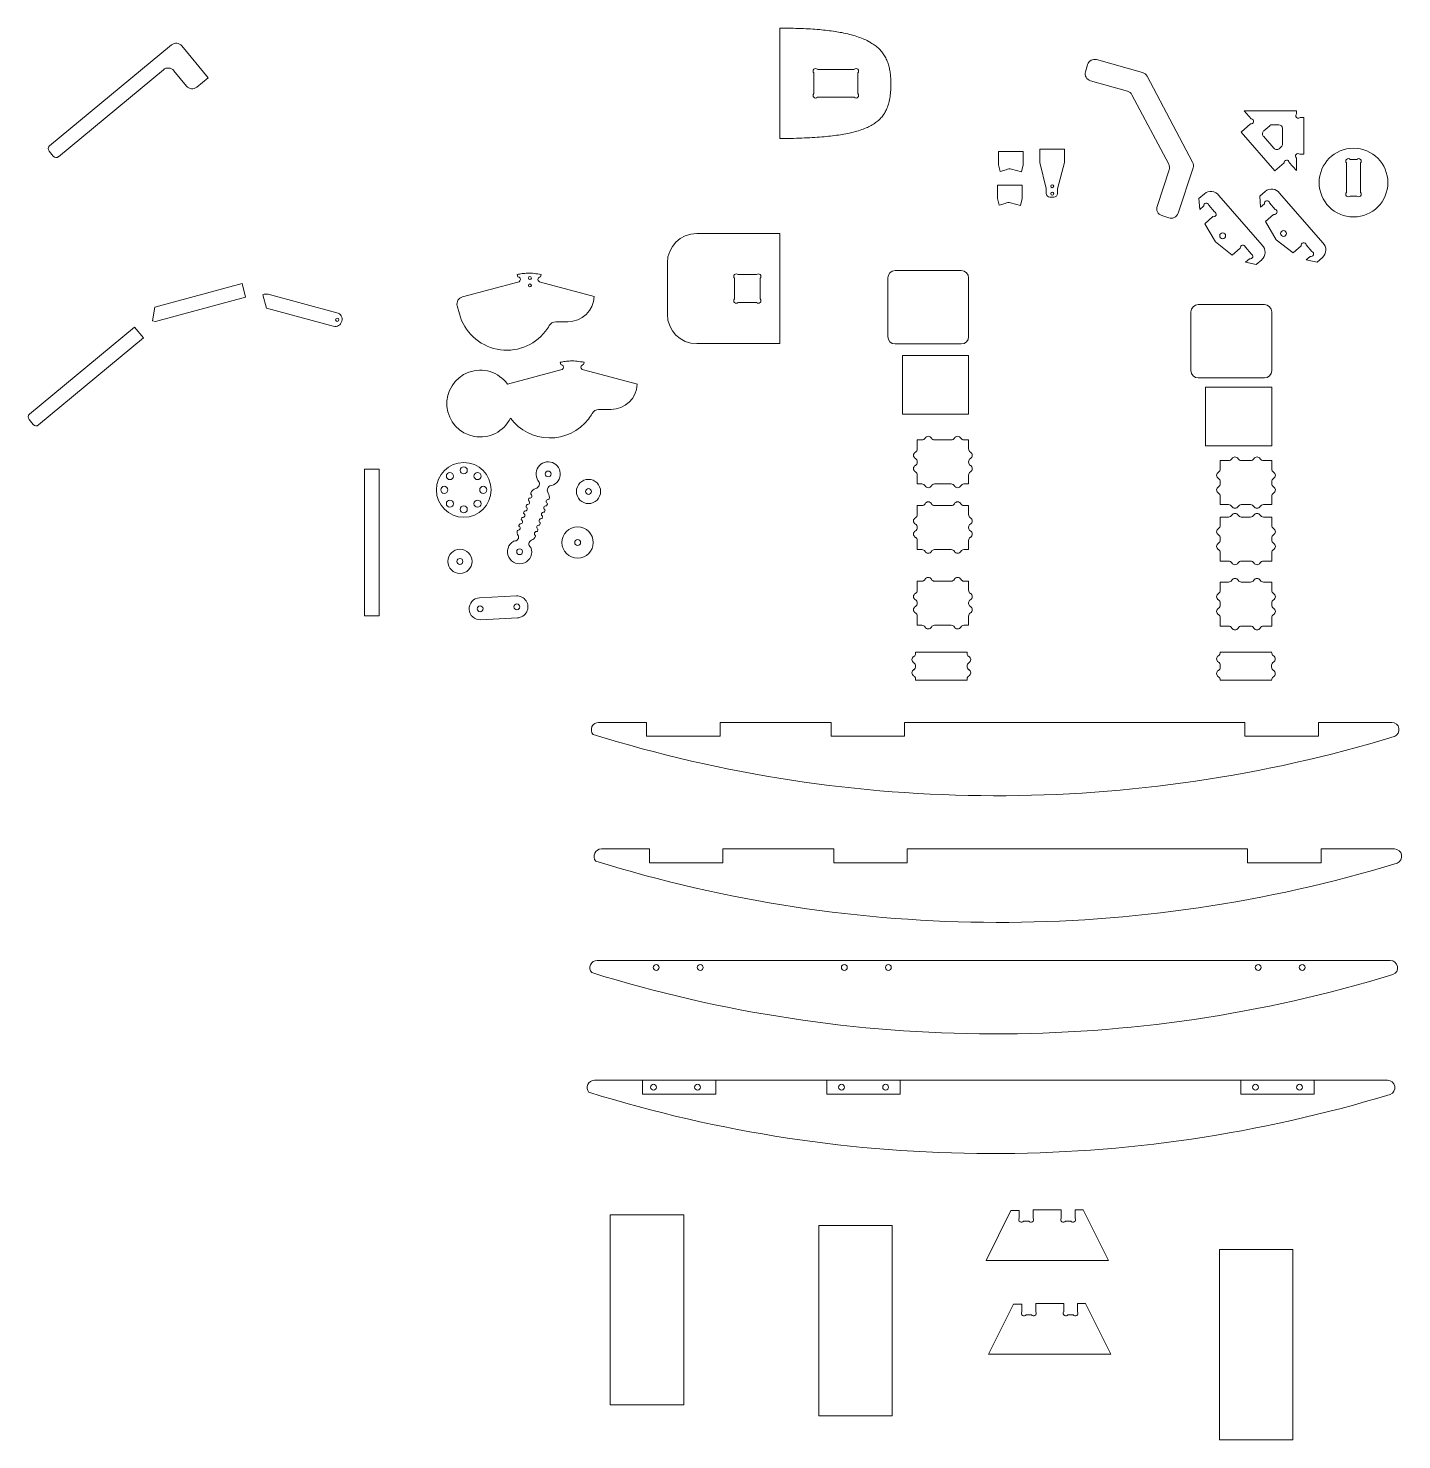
# Paper-space layout 'dxf' of a CAD drawing. Header units: millimetres. Extents: x -1714 to 2003, y -852 to 1070.
# Drawn here: x -1714 to 156, y -852 to 1070 of the extents above; entities that cross this region are included whole.
import ezdxf

# ---------------------------------------------------------------- set-up
doc = ezdxf.new("R2010")
doc.units = ezdxf.units.MM

psp = doc.layouts.new('dxf')

# ---------------------------------------------------------------- linework, layer by layer
at = {"color": 7, "linetype": 'Continuous', "lineweight": 15}
for p, q in [((-690.8, 1069.7), (-690.8, 919.7)), ((-690.8, 1069.7), (-675.8, 1069.7)), ((-1519.2, 1047), (-1685.3, 909.4)), ((-1469.2, 1002.4), (-1505.1, 1045.7)), ((-271.7, 1020.1), (-274.4, 1010.5)), ((-196.8, 1009.3), (-259.3, 1027)), ((-1673.2, 894.8), (-1530.2, 1013.3)), ((-1516.1, 1011.9), (-1498.7, 990.9)), ((-1484.6, 989.6), (-1469.2, 1002.4)), ((-644.4, 1008.8), (-644.4, 980.7)), ((-589.4, 1013.7), (-639.5, 1013.7)), ((-584.4, 980.7), (-584.4, 1008.8)), ((-128.7, 887.3), (-190.7, 1004.4)), ((-539.4, 994.7), (-539.4, 992.5)), ((-267.5, 998.2), (-217.3, 983.9)), ((-639.5, 975.7), (-589.4, 975.7)), ((-211.2, 979), (-161.2, 884.6)), ((-58.2, 957.3), (-48.7, 946.3)), ((12.7, 957.3), (-58.2, 957.3)), ((12.7, 953), (12.7, 957.3)), ((22.7, 948.2), (17.8, 948.2)), ((22.7, 898.2), (22.7, 948.2)), ((-49.8, 939.4), (-62.4, 928.4)), ((-62.4, 928.4), (-16.5, 875.6)), ((-32.3, 922.8), (-17.9, 906.2)), ((-23.6, 937), (-31.8, 929.8)), ((-11.3, 938.3), (-20.3, 938.3)), ((-6.3, 911.9), (-6.3, 933.3)), ((-690.8, 919.7), (-675.8, 919.7)), ((-336.6, 904.9), (-336.6, 886.9)), ((-303.1, 904.9), (-336.6, 904.9)), ((-303.1, 886.9), (-303.1, 904.9)), ((-10.8, 905.7), (-8, 908.2)), ((-1686, 902.4), (-1680.3, 895.5)), ((-392.8, 901.8), (-392.8, 883.7)), ((-359.3, 901.8), (-392.8, 901.8)), ((-359.3, 883.7), (-359.3, 901.8)), ((-336.6, 886.9), (-327.9, 851.3)), ((-312.7, 851.1), (-303.1, 886.9)), ((-16.5, 875.6), (-4.1, 886.4)), ((2.9, 887.1), (12.7, 875.8)), ((12.7, 875.8), (12.7, 893)), ((17.3, 898.2), (22.7, 898.2)), ((81, 886.3), (81, 846.2)), ((95, 891.2), (85.9, 891.2)), ((100, 846.2), (100, 886.3)), ((-392.8, 883.7), (-390.6, 874.8)), ((-390.6, 874.8), (-382.4, 877)), ((-375.3, 877.7), (-361.8, 874.1)), ((-361.8, 874.1), (-359.3, 883.7)), ((-160.5, 876.8), (-177, 827.2)), ((-148.5, 817.8), (-128, 879.5)), ((-394.1, 856), (-394.1, 838)), ((-360.6, 856), (-394.1, 856)), ((-360.6, 838), (-360.6, 856)), ((-327.9, 851.3), (-327.9, 844.7)), ((-312.7, 844.7), (-312.7, 851.1)), ((-37.2, 840.9), (-29.8, 847.4)), ((-394.1, 838), (-391.9, 829)), ((-391.9, 829), (-383.7, 831.2)), ((-376.6, 832), (-363.1, 828.4)), ((-363.1, 828.4), (-360.6, 838)), ((-322.9, 839.7), (-317.7, 839.7)), ((-120, 837.8), (-112.6, 844.3)), ((-118.9, 822.9), (-120, 837.8)), ((-113.6, 827.6), (-118.9, 822.9)), ((-98.8, 819.9), (-106.7, 828.9)), ((-92.9, 842.1), (-34, 774.3)), ((-36.1, 826), (-37.2, 840.9)), ((-30.7, 830.6), (-36.1, 826)), ((-16, 823), (-23.9, 831.9)), ((-10.1, 845.1), (48.8, 777.4)), ((85.9, 841.2), (95, 841.2)), ((-170.6, 814.6), (-161.1, 811.4)), ((-112.1, 803.6), (-101.1, 813.2)), ((-29.3, 806.7), (-18.3, 816.3)), ((-690.8, 790.2), (-803.9, 790.2)), ((-690.8, 640.2), (-690.8, 790.2)), ((-97.4, 778.7), (-112.1, 803.6)), ((-14.6, 781.7), (-29.3, 806.7)), ((-74.7, 760.6), (-97.4, 778.7)), ((-63.7, 770.2), (-74.7, 760.6)), ((-49, 762.5), (-56.8, 771.5)), ((8.1, 763.7), (-14.6, 781.7)), ((19.2, 773.3), (8.1, 763.7)), ((33.9, 765.6), (26, 774.6)), ((-843.9, 680.2), (-843.9, 750.2)), ((-56.6, 751.2), (-51.2, 755.9)), ((-41.9, 748.1), (-56.6, 751.2)), ((-34.5, 754.5), (-41.9, 748.1)), ((26.2, 754.3), (31.6, 759)), ((40.9, 751.2), (26.2, 754.3)), ((48.4, 757.6), (40.9, 751.2)), ((-1048.4, 734.3), (-1047.5, 731.1)), ((-1016.7, 731.1), (-1015.9, 734.3)), ((-722.4, 734.2), (-747.5, 734.2)), ((-533.7, 739.8), (-443.7, 739.8)), ((-1542, 690), (-1423.1, 721.9)), ((-1423.1, 721.9), (-1418.2, 703.5)), ((-1047.6, 724.1), (-1122.9, 703.9)), ((-943.4, 704.5), (-1016.7, 724.1)), ((-752.5, 729.3), (-752.5, 701.2)), ((-717.5, 701.2), (-717.5, 729.3)), ((-543.7, 729.8), (-543.7, 649.8)), ((-433.7, 729.8), (-433.7, 649.8)), ((-1418.2, 703.5), (-1541.1, 670.6)), ((-1394.6, 706.8), (-1389.7, 688.4)), ((-1293.9, 682.4), (-1387.5, 707.5)), ((-747.5, 696.2), (-722.4, 696.2)), ((-120.9, 693.5), (-30.9, 693.5)), ((-1545.2, 671.3), (-1542, 690)), ((-1389.7, 688.4), (-1298.8, 664.1)), ((-1130, 691.7), (-1127.1, 680.8)), ((-130.9, 683.5), (-130.9, 603.5)), ((-20.9, 683.5), (-20.9, 603.5)), ((-1569.4, 662.6), (-1712.5, 544.1)), ((-1557.3, 648), (-1569.4, 662.6)), ((-1541.1, 670.6), (-1545.2, 671.3)), ((-996, 670), (-979.5, 670)), ((-1700.4, 529.5), (-1557.3, 648)), ((-690.8, 640.2), (-803.9, 640.2)), ((-533.7, 639.8), (-443.7, 639.8)), ((-523.7, 624.2), (-523.7, 544.2)), ((-433.7, 624.2), (-523.7, 624.2)), ((-433.7, 544.2), (-433.7, 624.2)), ((-989.1, 604.6), (-1061.7, 585.2)), ((-989.8, 614.8), (-989, 611.6)), ((-958.2, 611.6), (-957.3, 614.8)), ((-884.8, 585), (-958.1, 604.6)), ((-120.9, 593.5), (-30.9, 593.5)), ((-20.9, 581.1), (-110.9, 581.1)), ((-110.9, 581.1), (-110.9, 501.1)), ((-20.9, 501.1), (-20.9, 581.1)), ((-937.5, 550.5), (-920.9, 550.5)), ((-523.7, 544.2), (-433.7, 544.2)), ((-1713.1, 537.1), (-1707.4, 530.2)), ((-503.7, 509.1), (-503.7, 496.8)), ((-497.3, 509.1), (-503.7, 509.1)), ((-457.3, 509.1), (-480, 509.1)), ((-433.7, 509.1), (-440, 509.1)), ((-433.7, 496.8), (-433.7, 509.1)), ((-110.9, 501.1), (-20.9, 501.1)), ((-79.6, 481), (-90.9, 481)), ((-90.9, 481), (-90.9, 469.7)), ((-49.6, 481), (-62.3, 481)), ((-20.9, 481), (-32.3, 481)), ((-20.9, 469.7), (-20.9, 481)), ((-1256.4, 469.4), (-1256.4, 269.4)), ((-1256.4, 469.4), (-1236.4, 469.4)), ((-1236.4, 269.4), (-1236.4, 469.4)), ((-503.7, 479.4), (-503.7, 478.8)), ((-503.7, 461.4), (-503.7, 449.1)), ((-433.7, 478.8), (-433.7, 479.4)), ((-433.7, 449.1), (-433.7, 461.4)), ((-503.7, 449.1), (-497.3, 449.1)), ((-480, 449.1), (-457.3, 449.1)), ((-440, 449.1), (-433.7, 449.1)), ((-90.9, 452.3), (-90.9, 449.7)), ((-20.9, 449.7), (-20.9, 452.3)), ((-1032.6, 429.2), (-1033.2, 427.6)), ((-1029.8, 436.7), (-1029.9, 436.3)), ((-90.9, 432.3), (-90.9, 421)), ((-20.9, 421), (-20.9, 432.3)), ((-1039, 411.6), (-1039.6, 410)), ((-1035.8, 420.4), (-1036.4, 418.8)), ((-1014.3, 402.5), (-1013.8, 404.2)), ((-1011.1, 411.3), (-1010.5, 412.9)), ((-1007.9, 420.1), (-1007.3, 421.7)), ((-503.7, 419.8), (-503.7, 407.5)), ((-497.3, 419.8), (-503.7, 419.8)), ((-457.3, 419.8), (-480, 419.8)), ((-433.7, 419.8), (-440, 419.8)), ((-433.7, 407.5), (-433.7, 419.8)), ((-90.9, 421), (-79.6, 421)), ((-79.6, 404.1), (-90.9, 404.1)), ((-90.9, 404.1), (-90.9, 392.8)), ((-62.3, 421), (-49.6, 421)), ((-49.6, 404.1), (-62.3, 404.1)), ((-32.3, 421), (-20.9, 421)), ((-20.9, 404.1), (-32.3, 404.1)), ((-20.9, 392.8), (-20.9, 404.1)), ((-1045.4, 394.1), (-1046, 392.5)), ((-1042.2, 402.9), (-1042.8, 401.3)), ((-1020.8, 385), (-1020.2, 386.6)), ((-1017.6, 393.8), (-1017, 395.4)), ((-503.7, 390.2), (-503.7, 389.5)), ((-433.7, 389.5), (-433.7, 390.2)), ((-503.7, 372.2), (-503.7, 359.8)), ((-433.7, 359.8), (-433.7, 372.2)), ((-90.9, 375.5), (-90.9, 372.8)), ((-20.9, 372.8), (-20.9, 375.5)), ((-503.7, 359.8), (-497.3, 359.8)), ((-480, 359.8), (-457.3, 359.8)), ((-440, 359.8), (-433.7, 359.8)), ((-90.9, 355.5), (-90.9, 344.1)), ((-20.9, 344.1), (-20.9, 355.5)), ((-90.9, 344.1), (-79.6, 344.1)), ((-62.3, 344.1), (-49.6, 344.1)), ((-32.3, 344.1), (-20.9, 344.1)), ((-503.7, 316.8), (-503.7, 304.5)), ((-497.3, 316.8), (-503.7, 316.8)), ((-457.3, 316.8), (-480, 316.8)), ((-433.7, 316.8), (-440, 316.8)), ((-433.7, 304.5), (-433.7, 316.8)), ((-79.6, 315.5), (-90.9, 315.5)), ((-90.9, 315.5), (-90.9, 304.2)), ((-49.6, 315.5), (-62.3, 315.5)), ((-20.9, 315.5), (-32.3, 315.5)), ((-20.9, 304.2), (-20.9, 315.5)), ((-1099.6, 294.2), (-1049.5, 296.8)), ((-1256.4, 269.4), (-1236.4, 269.4)), ((-503.7, 287.2), (-503.7, 286.5)), ((-503.7, 269.2), (-503.7, 256.8)), ((-433.7, 286.5), (-433.7, 287.2)), ((-433.7, 256.8), (-433.7, 269.2)), ((-90.9, 286.9), (-90.9, 284.2)), ((-20.9, 284.2), (-20.9, 286.9)), ((-1048, 266.8), (-1098.1, 264.2)), ((-503.7, 256.8), (-497.3, 256.8)), ((-480, 256.8), (-457.3, 256.8)), ((-440, 256.8), (-433.7, 256.8)), ((-90.9, 266.9), (-90.9, 255.5)), ((-90.9, 255.5), (-79.6, 255.5)), ((-62.3, 255.5), (-49.6, 255.5)), ((-32.3, 255.5), (-20.9, 255.5)), ((-20.9, 255.5), (-20.9, 266.9)), ((-435.6, 220), (-506, 220)), ((-20.9, 220), (-91, 220)), ((-505.8, 201.3), (-505.8, 200.6)), ((-435.8, 200.6), (-435.8, 201.3)), ((-91, 202.3), (-91, 199.6)), ((-21, 199.6), (-21, 202.3)), ((-506, 182), (-435.6, 182)), ((-91, 182), (-20.9, 182)), ((-937.5, 124.5), (-872.2, 124.5)), ((-872.2, 124.5), (-872.2, 105.5)), ((-772.2, 124.5), (-621, 124.5)), ((-772.2, 105.5), (-772.2, 124.5)), ((-621, 124.5), (-621, 105.5)), ((-521, 105.5), (-521, 124.5)), ((-521, 124.5), (-57.4, 124.5)), ((-57.4, 124.5), (-57.4, 105.5)), ((42.6, 124.5), (142.5, 124.5)), ((42.6, 105.5), (42.6, 124.5)), ((-872.2, 105.5), (-772.2, 105.5)), ((-621, 105.5), (-521, 105.5)), ((-57.4, 105.5), (42.6, 105.5)), ((-868.4, -47.9), (-933.8, -47.9)), ((-868.4, -66.9), (-868.4, -47.9)), ((-617.3, -47.9), (-768.4, -47.9)), ((-768.4, -47.9), (-768.4, -66.9)), ((-617.3, -66.9), (-617.3, -47.9)), ((-517.3, -47.9), (-517.3, -66.9)), ((-53.7, -47.9), (-517.3, -47.9)), ((-53.7, -66.9), (-53.7, -47.9)), ((146.2, -47.9), (46.3, -47.9)), ((46.3, -47.9), (46.3, -66.9)), ((-768.4, -66.9), (-868.4, -66.9)), ((-517.3, -66.9), (-617.3, -66.9)), ((46.3, -66.9), (-53.7, -66.9)), ((140.6, -199.7), (-939.4, -199.7)), ((-877.8, -362.8), (-943.1, -362.8)), ((-877.8, -362.8), (-877.8, -381.8)), ((-777.8, -362.8), (-877.8, -362.8)), ((-777.8, -381.8), (-777.8, -362.8)), ((-626.7, -362.8), (-777.8, -362.8)), ((-626.7, -362.8), (-626.7, -381.8)), ((-526.7, -362.8), (-626.7, -362.8)), ((-526.7, -381.8), (-526.7, -362.8)), ((-63, -362.8), (-526.7, -362.8)), ((-63, -362.8), (-63, -381.8)), ((37, -362.8), (-63, -362.8)), ((37, -381.8), (37, -362.8)), ((136.9, -362.8), (37, -362.8)), ((-877.8, -381.8), (-777.8, -381.8)), ((-626.7, -381.8), (-526.7, -381.8)), ((-63, -381.8), (37, -381.8)), ((-921.6, -546), (-921.6, -805)), ((-821.6, -546), (-921.6, -546)), ((-821.6, -546), (-821.6, -805)), ((-409.9, -608.3), (-376.1, -540.2)), ((-376.1, -540.2), (-364.6, -540.2)), ((-364.6, -540.2), (-364.6, -550.7)), ((-358.8, -554.5), (-351.5, -554.5)), ((-345.6, -539.2), (-307.6, -539.2)), ((-345.6, -550.7), (-345.6, -539.2)), ((-307.6, -539.2), (-307.6, -550.7)), ((-301.8, -554.5), (-294.5, -554.5)), ((-288.6, -539.2), (-277.7, -539.2)), ((-288.6, -550.7), (-288.6, -539.2)), ((-277.7, -539.2), (-243.3, -608.3)), ((-637.6, -560.6), (-637.6, -819.6)), ((-537.6, -560.6), (-637.6, -560.6)), ((-537.6, -560.6), (-537.6, -819.6)), ((7.8, -593.4), (-92.2, -593.4)), ((-92.2, -593.4), (-92.2, -852.4)), ((7.8, -593.4), (7.8, -852.4)), ((-243.3, -608.3), (-409.9, -608.3)), ((-406.5, -736), (-372.7, -667.9)), ((-372.7, -667.9), (-361.2, -667.9)), ((-361.2, -667.9), (-361.2, -678.4)), ((-342.2, -666.9), (-304.2, -666.9)), ((-342.2, -678.4), (-342.2, -666.9)), ((-304.2, -666.9), (-304.2, -678.4)), ((-285.2, -666.9), (-274.3, -666.9)), ((-285.2, -678.4), (-285.2, -666.9)), ((-274.3, -666.9), (-239.9, -736)), ((-355.4, -682.2), (-348.1, -682.2)), ((-298.4, -682.2), (-291.1, -682.2)), ((-239.9, -736), (-406.5, -736)), ((-921.6, -805), (-821.6, -805)), ((-637.6, -819.6), (-537.6, -819.6)), ((-92.2, -852.4), (7.8, -852.4))]:
    psp.add_line(p, q, dxfattribs=at)
for centre, radius in [((90.5, 859.5), 46.8), ((-319.8, 854.6), 2), ((-319.8, 844.5), 2), ((-87.7, 787.1), 4), ((-4.8, 790.2), 4), ((-1031.1, 729.6), 2), ((-1031.1, 719.5), 2), ((-1293.5, 672.7), 2.29), ((-1121.2, 441.1), 37.3), ((-1140, 459.9), 4.84), ((-1121.2, 467.7), 4.84), ((-1102.4, 459.9), 4.84), ((-1006.2, 462.8), 4), ((-1147.7, 441.1), 4.84), ((-1094.6, 441.1), 4.84), ((-951.3, 438.9), 16.5), ((-951.3, 438.9), 4), ((-1140, 422.3), 4.84), ((-1102.4, 422.3), 4.84), ((-1121.2, 414.6), 4.84), ((-966.1, 369.4), 21.3), ((-966.1, 369.4), 4), ((-1126.4, 343.7), 16.5), ((-1126.4, 343.7), 4), ((-1045.1, 356.9), 4), ((-1098.9, 279.2), 4), ((-1048.8, 281.8), 4), ((-859.1, -209.3), 4), ((-799.1, -209.2), 4), ((-602.9, -209.2), 4), ((-542.9, -209.2), 4), ((-39.3, -209.2), 4), ((20.7, -209.2), 4), ((-862.8, -372.3), 4), ((-802.8, -372.3), 4), ((-606.7, -372.3), 4), ((-546.7, -372.3), 4), ((-43, -372.3), 4), ((17, -372.3), 4)]:
    psp.add_circle(centre, radius, dxfattribs=at)
for centre, radius, start, end in [((-1512.8, 1039.3), 10, 39.6305, 129.6305), ((-262.1, 1017.4), 10, 74.1835, 164.1835), ((-1523.8, 1005.6), 10, 39.6305, 129.6305), ((-642, 1011.3), 3.5, 45, 225), ((-586.9, 1011.3), 3.5, 315, 135), ((-264.8, 1007.8), 10, 164.1835, 254.1835), ((-199.5, 999.7), 10, 27.9115, 74.1835), ((-1491, 997.3), 10, 219.6305, 309.6305), ((-642, 978.2), 3.5, 135, 315), ((-586.9, 978.2), 3.5, 225, 45), ((-220, 974.3), 10, 27.9115, 74.1835), ((-49.2, 942.9), 3.5, 260.7409, 80.7409), ((15.2, 950.6), 3.5, 136.5328, 316.5328), ((-28.6, 926.1), 5, 131.0362, 221.0362), ((-20.3, 933.3), 5, 90, 131.0362), ((-11.3, 933.3), 5, 0, 90), ((-1682.1, 905.6), 5, 129.6305, 219.6305), ((-14.1, 909.5), 5, 221.0362, 311.0362), ((-11.3, 911.9), 5, 311.0362, 0), ((-1676.4, 898.7), 5, 219.6305, 309.6305), ((-170, 879.9), 10, 341.6395, 27.9115), ((-137.5, 882.6), 10, 341.6395, 27.9115), ((-0.6, 886.7), 3.5, 5.6093, 185.6093), ((15, 895.6), 3.5, 48.5943, 228.5943), ((83.5, 888.7), 3.5, 45, 225), ((97.5, 888.7), 3.5, 315, 135), ((-377.9, 868.1), 10, 75, 116.8024), ((-103.8, 834.2), 13.4, 35.8796, 131.0362), ((-21, 837.3), 13.4, 35.8796, 131.0362), ((83.5, 843.7), 3.5, 135, 315), ((97.5, 843.7), 3.5, 225, 45), ((-379.2, 822.3), 10, 75, 116.8024), ((-322.9, 844.7), 5, 180, 270), ((-317.7, 844.7), 5, 270, 0), ((-167.5, 824.1), 10, 161.6395, 251.6395), ((-110.1, 828.2), 3.5, 10.7032, 190.7032), ((-27.3, 831.3), 3.5, 10.7032, 190.7032), ((-158, 820.9), 10, 251.6395, 341.6395), ((-100, 816.5), 3.5, 251.3691, 71.3691), ((-17.1, 819.6), 3.5, 251.3691, 71.3691), ((-803.9, 750.2), 40, 90, 180), ((-60.2, 770.9), 3.5, 10.7032, 190.7032), ((-43.3, 764.7), 13.4, 311.0362, 46.1927), ((22.6, 774), 3.5, 10.7032, 190.7032), ((39.5, 767.8), 13.4, 311.0362, 46.1927), ((-50.1, 759.2), 3.5, 251.3691, 71.3691), ((32.7, 762.3), 3.5, 251.3691, 71.3691), ((-1047.6, 727.6), 3.5, 269.2792, 89.2792), ((-1016.7, 727.6), 3.5, 90.7208, 270.7208), ((-750, 731.8), 3.5, 45, 225), ((-720, 731.8), 3.5, 315, 135), ((-533.7, 729.8), 10, 90, 180), ((-443.7, 729.8), 10, 0, 90), ((-1390.1, 697.8), 10, 75, 116.8024), ((-1120.4, 694.3), 10, 105, 195), ((-979.5, 706.2), 36.1, 270, 357.3302), ((-750, 698.7), 3.5, 135, 315), ((-720, 698.7), 3.5, 225, 45), ((-120.9, 683.5), 10, 90, 180), ((-30.9, 683.5), 10, 0, 90), ((-1296.4, 673.2), 9.5, 255, 75), ((-1062.6, 698.1), 66.8, 195, 322.0991), ((-803.9, 680.2), 40, 180, 270), ((-1055.5, 692.6), 57.8, 322.0991, 331.277), ((-996, 660), 10, 90, 151.277), ((-533.7, 649.8), 10, 180, 270), ((-443.7, 649.8), 10, 270, 0), ((-1098.7, 558.6), 45.5, 35.6186, 334.2266), ((-989, 608.1), 3.5, 269.2792, 89.2792), ((-958.1, 608.1), 3.5, 90.7208, 270.7208), ((-120.9, 603.5), 10, 180, 270), ((-30.9, 603.5), 10, 270, 0), ((-920.9, 586.7), 36.1, 270, 357.3302), ((-1709.3, 540.3), 5, 129.6305, 219.6305), ((-1004, 578.6), 66.8, 216.5732, 322.0991), ((-996.9, 573.1), 57.8, 322.0991, 331.277), ((-937.5, 540.5), 10, 90, 151.277), ((-1703.5, 533.3), 5, 219.6305, 309.6305), ((-497.3, 514.1), 5, 270, 330), ((-488.7, 509.1), 5, 30, 150), ((-480, 514.1), 5, 210, 270), ((-457.3, 514.1), 5, 270, 330), ((-448.7, 509.1), 5, 30, 150), ((-440, 514.1), 5, 210, 270), ((-503.7, 488.1), 5, 120, 240), ((-508.7, 496.8), 5, 300, 0), ((-508.7, 479.4), 5, 0, 60), ((-428.7, 496.8), 5, 180, 240), ((-428.7, 479.4), 5, 120, 180), ((-433.7, 488.1), 5, 300, 60), ((-79.6, 486), 5, 270, 330), ((-70.9, 481), 5, 30, 150), ((-62.3, 486), 5, 210, 270), ((-49.6, 486), 5, 270, 330), ((-40.9, 481), 5, 30, 150), ((-32.3, 486), 5, 210, 270), ((-1006.2, 462.8), 16.5, 277.3221, 222.3709), ((-503.7, 470.1), 5, 120, 240), ((-508.7, 478.8), 5, 300, 0), ((-508.7, 461.4), 5, 0, 60), ((-428.7, 478.8), 5, 180, 240), ((-428.7, 461.4), 5, 120, 180), ((-433.7, 470.1), 5, 300, 60), ((-90.9, 461), 5, 120, 240), ((-95.9, 469.7), 5, 300, 0), ((-15.9, 469.7), 5, 180, 240), ((-20.9, 461), 5, 300, 60), ((-1020.4, 433.2), 10, 105.8788, 159.8465), ((-1025.1, 449.6), 7, 285.8788, 17.696), ((-1000.4, 440.5), 7, 121.997, 213.8142), ((-497.3, 444.1), 5, 30, 90), ((-488.7, 449.1), 5, 210, 330), ((-480, 444.1), 5, 90, 150), ((-457.3, 444.1), 5, 30, 90), ((-448.7, 449.1), 5, 210, 330), ((-440, 444.1), 5, 90, 150), ((-90.9, 441), 5, 120, 240), ((-95.9, 452.3), 5, 0, 60), ((-95.9, 449.7), 5, 300, 0), ((-15.9, 452.3), 5, 120, 180), ((-15.9, 449.7), 5, 180, 240), ((-20.9, 441), 5, 300, 60), ((-1034.5, 424), 2.93, 264.4981, 55.1948), ((-1032.2, 427.2), 1, 159.8465, 235.1948), ((-1031.6, 428.8), 1, 84.5751, 159.8465), ((-1031.3, 432.7), 2.93, 264.5751, 55.1179), ((-1029, 436), 1, 159.8465, 235.1179), ((-1006, 425.3), 2.93, 85.9719, 235.1179), ((-1014.5, 431), 10, 348.0652, 33.8142), ((-1005.7, 429.2), 1, 265.9719, 348.0652), ((-488.7, 419.8), 5, 30, 150), ((-448.7, 419.8), 5, 30, 150), ((-95.9, 432.3), 5, 0, 60), ((-15.9, 432.3), 5, 120, 180), ((-1040.9, 406.5), 2.93, 264.3443, 55.3487), ((-1038.7, 409.7), 1, 159.8465, 235.3487), ((-1038.1, 411.3), 1, 84.4212, 159.8465), ((-1037.7, 415.2), 2.93, 264.4212, 55.2718), ((-1035.4, 418.4), 1, 159.8465, 235.2718), ((-1034.8, 420.1), 1, 84.4981, 159.8465), ((-1012.4, 407.7), 2.93, 84.7291, 234.9638), ((-1014.7, 404.5), 1, 339.8465, 54.9638), ((-1009.2, 416.5), 2.93, 84.6521, 235.0409), ((-1012.1, 411.7), 1, 264.7291, 339.8465), ((-1011.5, 413.3), 1, 339.8465, 55.0409), ((-1008.9, 420.4), 1, 264.6521, 339.8465), ((-1008.3, 422), 1, 339.8465, 55.1179), ((-508.7, 407.5), 5, 300, 0), ((-497.3, 424.8), 5, 270, 330), ((-480, 424.8), 5, 210, 270), ((-457.3, 424.8), 5, 270, 330), ((-440, 424.8), 5, 210, 270), ((-428.7, 407.5), 5, 180, 240), ((-79.6, 416), 5, 30, 90), ((-79.6, 409.1), 5, 270, 330), ((-70.9, 421), 5, 210, 330), ((-70.9, 404.1), 5, 30, 150), ((-62.3, 416), 5, 90, 150), ((-62.3, 409.1), 5, 210, 270), ((-49.6, 416), 5, 30, 90), ((-49.6, 409.1), 5, 270, 330), ((-40.9, 421), 5, 210, 330), ((-40.9, 404.1), 5, 30, 150), ((-32.3, 416), 5, 90, 150), ((-32.3, 409.1), 5, 210, 270), ((-1038.5, 384), 10, 174.0075, 208.908), ((-1047.4, 385), 1, 88.3448, 174.0075), ((-1047.3, 388.9), 2.93, 268.3448, 55.5025), ((-1045.1, 392.2), 1, 159.8465, 235.5025), ((-1044.5, 393.8), 1, 84.2674, 159.8465), ((-1044.1, 397.7), 2.93, 264.2674, 55.4256), ((-1041.9, 400.9), 1, 159.8465, 235.4256), ((-1041.3, 402.5), 1, 84.3443, 159.8465), ((-1018.9, 390.2), 2.93, 84.8833, 234.8097), ((-1021.7, 385.4), 1, 264.9604, 339.8465), ((-1021.1, 387), 1, 339.8465, 54.8097), ((-1015.6, 399), 2.93, 84.8062, 234.8868), ((-1018.5, 394.1), 1, 264.8833, 339.8465), ((-1017.9, 395.8), 1, 339.8465, 54.8868), ((-1015.3, 402.9), 1, 264.8062, 339.8465), ((-503.7, 398.8), 5, 120, 240), ((-503.7, 380.8), 5, 120, 240), ((-508.7, 390.2), 5, 0, 60), ((-508.7, 389.5), 5, 300, 0), ((-428.7, 390.2), 5, 120, 180), ((-428.7, 389.5), 5, 180, 240), ((-433.7, 398.8), 5, 300, 60), ((-433.7, 380.8), 5, 300, 60), ((-90.9, 384.1), 5, 120, 240), ((-95.9, 392.8), 5, 300, 0), ((-15.9, 392.8), 5, 180, 240), ((-20.9, 384.1), 5, 300, 60), ((-1045.1, 356.9), 16.5, 118.948, 20.745), ((-1052.6, 370.5), 1, 82.9908, 118.948), ((-1051.8, 376.7), 5.26, 262.9908, 28.908), ((-1027.2, 367.6), 5.26, 110.785, 236.7022), ((-1032.6, 381.9), 10, 290.785, 336.0837), ((-1022.1, 381.4), 2.93, 84.9604, 234.4396), ((-1024.4, 378.2), 1, 336.0837, 54.4396), ((-508.7, 372.2), 5, 0, 60), ((-428.7, 372.2), 5, 120, 180), ((-90.9, 364.1), 5, 120, 240), ((-95.9, 375.5), 5, 0, 60), ((-95.9, 372.8), 5, 300, 0), ((-15.9, 375.5), 5, 120, 180), ((-15.9, 372.8), 5, 180, 240), ((-20.9, 364.1), 5, 300, 60), ((-1030.6, 362.4), 1, 20.745, 56.7022), ((-497.3, 354.8), 5, 30, 90), ((-488.7, 359.8), 5, 210, 330), ((-480, 354.8), 5, 90, 150), ((-457.3, 354.8), 5, 30, 90), ((-448.7, 359.8), 5, 210, 330), ((-440, 354.8), 5, 90, 150), ((-95.9, 355.5), 5, 0, 60), ((-15.9, 355.5), 5, 120, 180), ((-79.6, 339.1), 5, 30, 90), ((-70.9, 344.1), 5, 210, 330), ((-62.3, 339.1), 5, 90, 150), ((-49.6, 339.1), 5, 30, 90), ((-40.9, 344.1), 5, 210, 330), ((-32.3, 339.1), 5, 90, 150), ((-497.3, 321.8), 5, 270, 330), ((-488.7, 316.8), 5, 30, 150), ((-480, 321.8), 5, 210, 270), ((-457.3, 321.8), 5, 270, 330), ((-448.7, 316.8), 5, 30, 150), ((-440, 321.8), 5, 210, 270), ((-79.6, 320.5), 5, 270, 330), ((-70.9, 315.5), 5, 30, 150), ((-62.3, 320.5), 5, 210, 270), ((-49.6, 320.5), 5, 270, 330), ((-40.9, 315.5), 5, 30, 150), ((-32.3, 320.5), 5, 210, 270), ((-1098.9, 279.2), 15, 92.9496, 272.9496), ((-1048.8, 281.8), 15, 272.9496, 92.9496), ((-503.7, 295.8), 5, 120, 240), ((-508.7, 304.5), 5, 300, 0), ((-508.7, 287.2), 5, 0, 60), ((-428.7, 304.5), 5, 180, 240), ((-428.7, 287.2), 5, 120, 180), ((-433.7, 295.8), 5, 300, 60), ((-90.9, 295.5), 5, 120, 240), ((-95.9, 304.2), 5, 300, 0), ((-95.9, 286.9), 5, 0, 60), ((-15.9, 304.2), 5, 180, 240), ((-15.9, 286.9), 5, 120, 180), ((-20.9, 295.5), 5, 300, 60), ((-503.7, 277.8), 5, 120, 240), ((-508.7, 286.5), 5, 300, 0), ((-508.7, 269.2), 5, 0, 60), ((-428.7, 286.5), 5, 180, 240), ((-428.7, 269.2), 5, 120, 180), ((-433.7, 277.8), 5, 300, 60), ((-90.9, 275.5), 5, 120, 240), ((-95.9, 284.2), 5, 300, 0), ((-95.9, 266.9), 5, 0, 60), ((-15.9, 284.2), 5, 180, 240), ((-15.9, 266.9), 5, 120, 180), ((-20.9, 275.5), 5, 300, 60), ((-497.3, 251.8), 5, 30, 90), ((-488.7, 256.8), 5, 210, 330), ((-480, 251.8), 5, 90, 150), ((-457.3, 251.8), 5, 30, 90), ((-448.7, 256.8), 5, 210, 330), ((-440, 251.8), 5, 90, 150), ((-79.6, 250.5), 5, 30, 90), ((-70.9, 255.5), 5, 210, 330), ((-62.3, 250.5), 5, 90, 150), ((-49.6, 250.5), 5, 30, 90), ((-40.9, 255.5), 5, 210, 330), ((-32.3, 250.5), 5, 90, 150), ((-505.8, 210), 5, 120, 240), ((-510.8, 218.6), 5, 300, 15.5423), ((-430.8, 218.6), 5, 164.4577, 240), ((-435.8, 210), 5, 300, 60), ((-91, 211), 5, 120, 240), ((-96, 219.6), 5, 300, 3.8962), ((-16, 219.6), 5, 176.1038, 240), ((-21, 211), 5, 300, 60), ((-505.8, 192), 5, 120, 240), ((-510.8, 201.3), 5, 0, 60), ((-510.8, 200.6), 5, 300, 0), ((-430.8, 201.3), 5, 120, 180), ((-430.8, 200.6), 5, 180, 240), ((-435.8, 192), 5, 300, 60), ((-91, 191), 5, 120, 240), ((-96, 202.3), 5, 0, 60), ((-96, 199.6), 5, 300, 0), ((-16, 202.3), 5, 120, 180), ((-16, 199.6), 5, 180, 240), ((-21, 191), 5, 300, 60), ((-510.8, 183.3), 5, 344.4577, 60), ((-430.8, 183.3), 5, 120, 195.5423), ((-96, 182.3), 5, 356.1038, 60), ((-16, 182.3), 5, 120, 183.8962), ((-937.5, 114.5), 10, 90, 220.7528), ((142.5, 114.5), 10, 291.2302, 90), ((-395, 1879.6), 1855, 252.7483, 286.9583), ((-933.8, -57.9), 10, 90, 220.7528), ((146.2, -57.9), 10, 291.2302, 90), ((-391.2, 1707.1), 1855, 252.7483, 286.9583), ((-939.4, -209.7), 10, 90, 220.7528), ((140.6, -209.7), 10, 291.2302, 90), ((-396.8, 1555.3), 1855, 252.7483, 286.9583), ((-943.1, -372.8), 10, 90, 220.7528), ((136.9, -372.8), 10, 291.2302, 90), ((-400.6, 1392.3), 1855, 252.7483, 286.9583), ((-361.7, -552.6), 3.5, 147.1565, 327.1565), ((-348.6, -552.6), 3.5, 212.8435, 32.8435), ((-304.7, -552.6), 3.5, 147.1565, 327.1565), ((-291.6, -552.6), 3.5, 212.8435, 32.8435), ((-358.3, -680.3), 3.5, 147.1565, 327.1565), ((-345.2, -680.3), 3.5, 212.8435, 32.8435), ((-301.3, -680.3), 3.5, 147.1565, 327.1565), ((-288.2, -680.3), 3.5, 212.8435, 32.8435)]:
    psp.add_arc(centre, radius, start, end, dxfattribs=at)
for points, knots in [([(-539.4, 994.7), (-539.5, 997.1), (-539.6, 1001.7), (-540.3, 1008.6), (-541.4, 1015.3), (-543.2, 1021.7), (-545.6, 1027.9), (-548.8, 1033.7), (-553, 1039.2), (-558, 1044.1), (-563.8, 1048.3), (-570.2, 1052.1), (-577.6, 1055.6), (-586.1, 1058.7), (-595.7, 1061.5), (-605.7, 1063.7), (-615.8, 1065.4), (-626.1, 1066.8), (-637.2, 1067.9), (-649.3, 1068.8), (-662.2, 1069.4), (-671.2, 1069.6), (-675.8, 1069.7)], [0, 0, 0, 0, 0.039803, 0.079048, 0.117267, 0.154663, 0.191689, 0.22903, 0.267591, 0.308454, 0.346793, 0.388547, 0.434476, 0.4853, 0.541695, 0.604292, 0.658216, 0.716608, 0.779732, 0.847842, 0.921185, 1, 1, 1, 1]), ([(-675.8, 919.7), (-670.8, 919.8), (-661, 920.1), (-646.9, 920.7), (-633.9, 921.6), (-622, 922.8), (-611.1, 924.2), (-600.7, 925.9), (-590.9, 928.1), (-581.6, 930.7), (-573.5, 933.7), (-566.5, 937.1), (-560.4, 941), (-555.2, 945.2), (-550.9, 949.9), (-547.5, 955), (-544.5, 961), (-542.1, 968.2), (-540.5, 976.6), (-539.6, 984.8), (-539.5, 990.2), (-539.4, 992.5)], [0, 0, 0, 0, 0.08637, 0.166166, 0.239688, 0.307246, 0.369162, 0.425773, 0.48617, 0.540328, 0.588939, 0.632767, 0.673351, 0.710828, 0.74622, 0.780543, 0.814734, 0.860588, 0.908882, 0.960401, 1, 1, 1, 1]), ([(-1015.9, 734.3), (-1019, 734.9), (-1025.2, 736), (-1033.8, 736.3), (-1041.5, 735.7), (-1046.1, 734.7), (-1048.4, 734.3)], [0, 0, 0, 0, 0.291364, 0.571356, 0.786502, 1, 1, 1, 1]), ([(-957.3, 614.8), (-960.5, 615.4), (-966.6, 616.5), (-975.2, 616.8), (-983, 616.2), (-987.6, 615.2), (-989.8, 614.8)], [0, 0, 0, 0, 0.291365, 0.571356, 0.786502, 1, 1, 1, 1])]:
    psp.add_open_spline(points, degree=3, knots=knots, dxfattribs=at)

doc.saveas('drawing.dxf')
